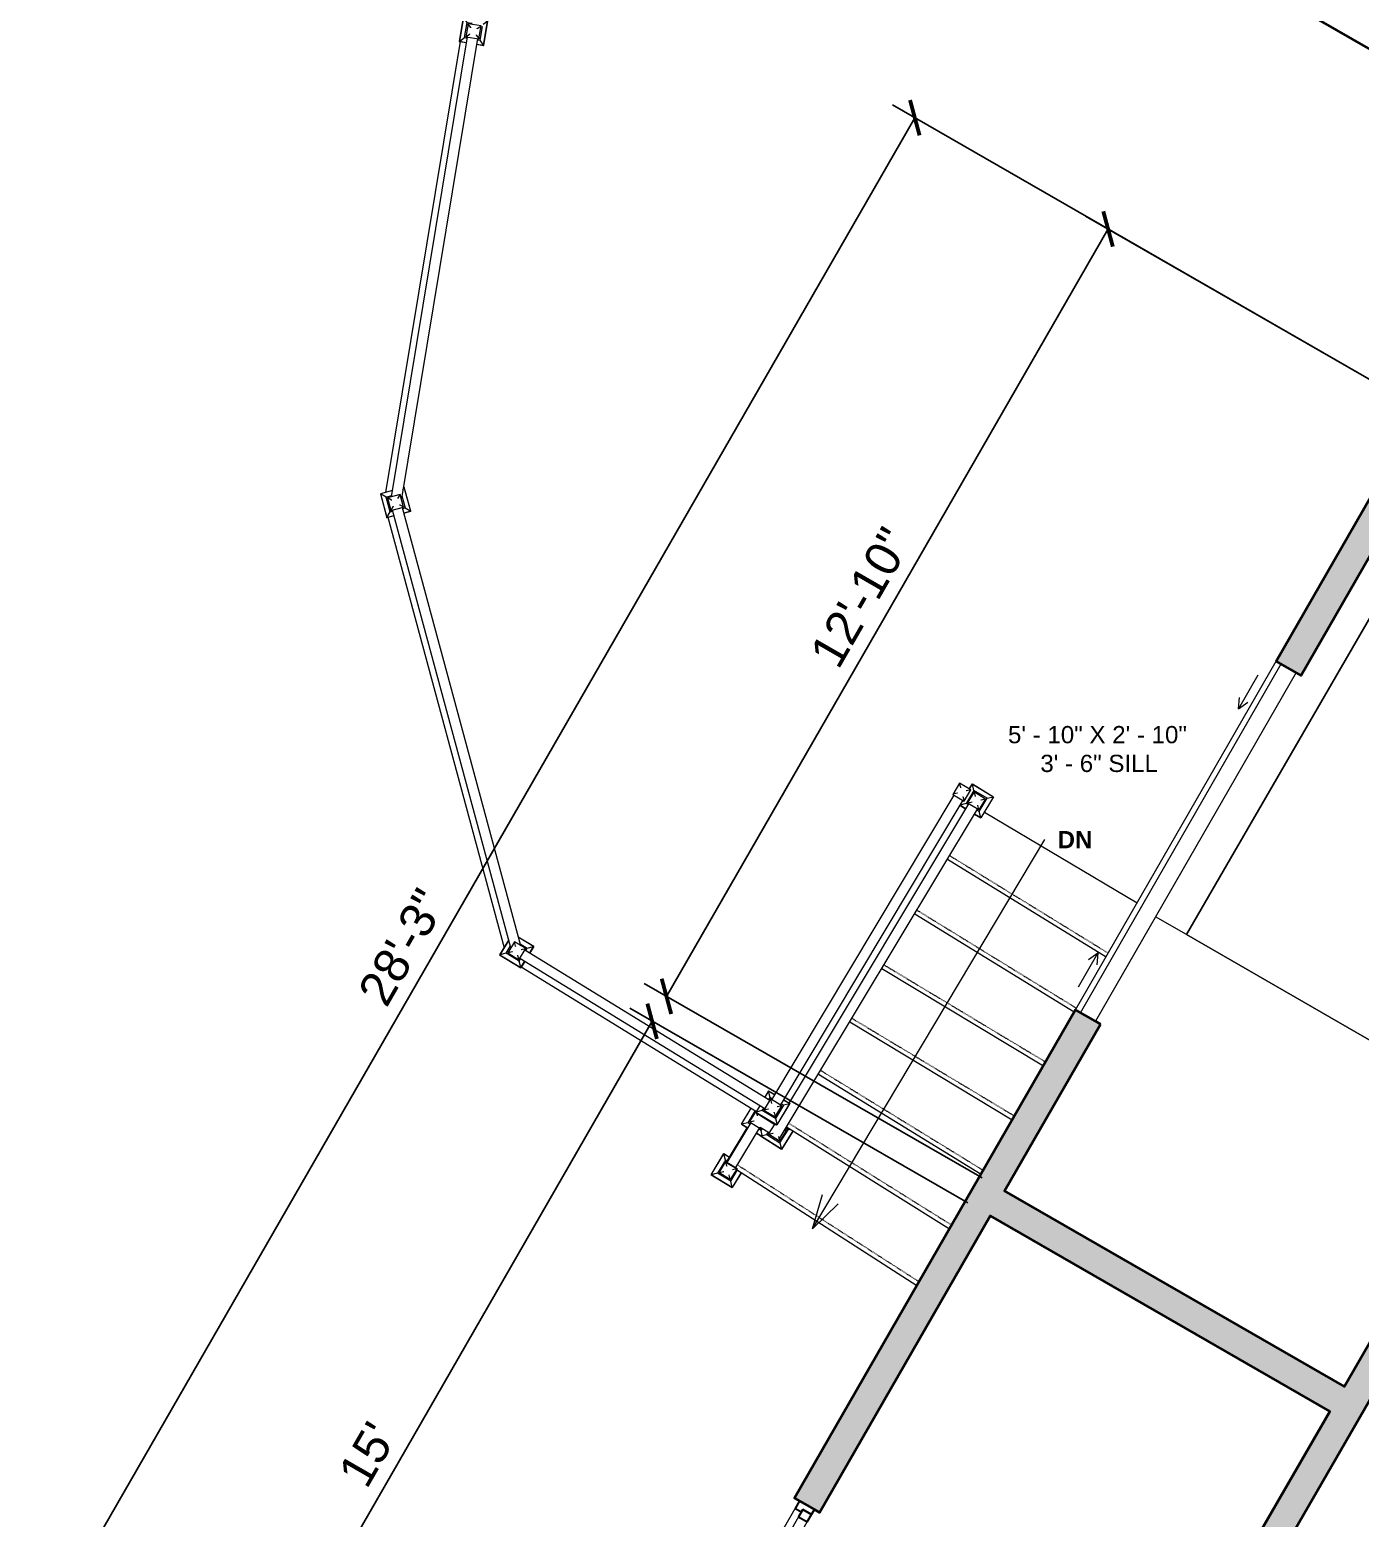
# Model space of a CAD drawing. Header units: inches. Extents: x -2078 to 106214, y -964 to 6385.
# Drawn here: x 89728.2 to 89959.7, y 3958.5 to 4217.4 of the extents above; entities that cross this region are included whole.
import ezdxf

# ---------------------------------------------------------------- set-up
doc = ezdxf.new("R2010")
doc.units = ezdxf.units.IN
doc.header["$MEASUREMENT"] = 0
doc.linetypes.add('Overhead 1_16_', pattern=[0.101562, 0.0625, -0.039062])
for name, color, linetype, lineweight in [('A-ANNO', 2, 'Continuous', 5), ('A-ANNO-DIMS-48', 1, 'Continuous', 9), ('A-DETAIL-2', 20, 'Continuous', 25), ('A-FIXT', 150, 'Continuous', 9), ('A-FLOR', 6, 'Continuous', 18), ('A-GLAZ', 2, 'Continuous', 30), ('A-RAILING', 4, 'Continuous', 9), ('A-STRS', 4, 'Continuous', 9), ('A-WALL', 3, 'Continuous', 40), ('A-WINDOWS', 2, 'Continuous', 18)]:
    doc.layers.add(name, color=color, linetype=linetype, lineweight=lineweight)
doc.layers.add('A-HATCH', color=9, linetype='Continuous')
doc.styles.add('Arial_1', font='arial.ttf', dxfattribs={"height": 0.0625})
doc.styles.add('Arial_B_4', font='arialbd.ttf', dxfattribs={"height": 0.0625})
doc.styles.add('Jay Cad', font='arial.ttf', dxfattribs={"height": 0.125})
doc.dimstyles.new('Jay Cad - DIMS', dxfattribs={"dimtxt": 0.125, "dimasz": 0.09375, "dimexe": 0.09375, "dimexo": 0.09375, "dimgap": 0.046875, "dimtad": 1, "dimdec": 1, "dimzin": 0, "dimdsep": 46, "dimlunit": 4, "dimtxsty": 'Jay Cad', "dimblk": 'ARCHTICK', "dimcen": 0.09, "dimclrd": 1, "dimclre": 1, "dimclrt": 256, "dimadec": 0, "dimazin": 0, "dimtfac": 1, "dimtdec": 1, "dimtofl": 0, "dimtmove": 1, "dimatfit": 3, "dimfxl": 1, "dimtolj": 1, "dimtzin": 0, "dimarcsym": 0})

# ---------------------------------------------------------------- blocks, each defined once
blk = doc.blocks.new('Window_Sliding_3 Panels_Middle Fixed - 5 10 x 2 10-1514995-2ND FLOOR PLAN - BUISNESS OFFCE')
at = {"layer": 'A-GLAZ', "lineweight": 9}
for p, q in [((-31.28, 4.03), (-24.53, 4.03)), ((-24.53, 4.03), (-26.34, 4.88)), ((-24.53, 4.03), (-26.34, 3.19)), ((24.53, 4.03), (26.34, 4.88)), ((24.53, 4.03), (26.34, 3.19)), ((31.28, 4.03), (24.53, 4.03)), ((-35, -1.5), (-35, 1.5)), ((-35, 1.5), (35, 1.5)), ((35, 1.5), (35, -1.5)), ((35, -1.5), (-35, -1.5))]:
    blk.add_line(p, q, dxfattribs=at)
blk = doc.blocks.new('Window_Sliding_3 Panels_Middle Fixed - 5 8 x 4 2-1515190-2ND FLOOR PLAN - BUISNESS OFFCE')
at = {"layer": 'A-GLAZ'}
for p, q in [((-32.5, 1.5), (-34, 1.5)), ((-34, 1.5), (-34, -1.5)), ((-31.5, 0.25), (-33, 0.25)), ((-33, 0.25), (-33, -1.5)), ((-33, 0.25), (-32.5, 0.25)), ((-33, -1.5), (-33, 0.25)), ((-32.5, 0.25), (-32.5, 1.5)), ((-31.5, -1.5), (-31.5, 0.25)), ((-18, 0.25), (-18, -1.5)), ((-16.5, 0.25), (-18, 0.25)), ((-14.5, 1.5), (-17, 1.5)), ((-17, 1.5), (-17, 0.25)), ((-17, 0.25), (-15.5, 0.25)), ((-16.5, -1.5), (-16.5, 0.25)), ((-15.5, 0.25), (-15.5, -0.25)), ((-14.5, -0.25), (-14.5, 1.5)), ((17, 1.5), (14.5, 1.5)), ((14.5, 1.5), (14.5, -0.25)), ((15.5, 0.25), (17, 0.25)), ((15.5, -0.25), (15.5, 0.25)), ((18, 0.25), (16.5, 0.25)), ((16.5, 0.25), (16.5, -1.5)), ((17, 0.25), (17, 1.5)), ((18, -1.5), (18, 0.25)), ((31.5, 0.25), (31.5, -1.5)), ((33, 0.25), (31.5, 0.25)), ((34, 1.5), (32.5, 1.5)), ((32.5, 1.5), (32.5, 0.25)), ((32.5, 0.25), (33, 0.25)), ((33, -1.5), (33, 0.25)), ((33, 0.25), (33, -1.5)), ((34, -1.5), (34, 1.5)), ((-34, -1.5), (-33, -1.5)), ((-33, -1.5), (-31.5, -1.5)), ((-18, -1.5), (-16.5, -1.5)), ((-15.5, -0.25), (-14.5, -0.25)), ((14.5, -0.25), (15.5, -0.25)), ((16.5, -1.5), (18, -1.5)), ((31.5, -1.5), (33, -1.5)), ((33, -1.5), (34, -1.5))]:
    blk.add_line(p, q, dxfattribs=at)
at = {"layer": 'A-GLAZ', "lineweight": 9}
for p, q in [((-32.5, 1.5), (-17, 1.5)), ((-18, 0.25), (-31.5, 0.25)), ((14.5, 1.5), (-14.5, 1.5)), ((17, 1.5), (32.5, 1.5)), ((31.5, 0.25), (18, 0.25)), ((-31.5, -1.5), (-18, -1.5)), ((-16.5, -1.5), (16.5, -1.5)), ((-14.5, -0.25), (14.5, -0.25)), ((18, -1.5), (31.5, -1.5)), ((-30.78, -4.03), (-24.03, -4.03)), ((-24.03, -4.03), (-25.84, -3.19)), ((-24.03, -4.03), (-25.84, -4.88)), ((24.03, -4.03), (25.84, -3.19)), ((24.03, -4.03), (25.84, -4.88)), ((30.78, -4.03), (24.03, -4.03))]:
    blk.add_line(p, q, dxfattribs=at)
blk = doc.blocks.new('Railing - Flat Cap - 2_ Heavy Duty Post-V3-2ND FLOOR PLAN - BUISNESS OFFCE')
at = {"layer": 'A-RAILING'}
for p, q in [((-2.14, 2.14), (-2.16, 2.16)), ((-2.16, 2.16), (-2.16, -2.16)), ((-2.16, 2.16), (2.16, 2.16)), ((-1.34, 1.34), (-2.14, 2.14)), ((-2.14, 2.14), (-2.14, -2.14)), ((2.14, 2.14), (-2.14, 2.14)), ((-1.34, -1.34), (-1.34, 1.34)), ((1.34, 1.34), (-1.34, 1.34)), ((-1.13, 1.13), (-1.14, 1.14)), ((-1.14, 1.14), (-1.14, -1.14)), ((1.14, 1.14), (-1.14, 1.14)), ((-0.58, 0.58), (-1.1, 1.1)), ((1.1, 1.1), (0.58, 0.58)), ((1.14, 1.14), (1.13, 1.13)), ((1.14, -1.14), (1.14, 1.14)), ((2.14, 2.14), (1.34, 1.34)), ((1.34, 1.34), (1.34, -0.93)), ((2.16, 2.16), (2.14, 2.14)), ((2.14, -0.9), (2.14, 2.14)), ((2.16, -0.9), (2.16, 2.16)), ((-2.14, -2.14), (-2.16, -2.16)), ((-2.16, -2.16), (-1, -2.16)), ((-1.34, -1.34), (-2.14, -2.14)), ((-2.14, -2.14), (-1, -2.14)), ((-1, -1.34), (-1.34, -1.34)), ((-1.13, -1.13), (-1.14, -1.14)), ((-1.14, -1.14), (1.14, -1.14)), ((-0.58, -0.58), (-1.1, -1.1)), ((0.58, -0.58), (1.1, -1.1)), ((1.13, -1.13), (1.14, -1.14))]:
    blk.add_line(p, q, dxfattribs=at)
for points in [[(-1.1, 1.1), (-1.1, 1.1), (-1.11, 1.11), (-1.12, 1.12), (-1.13, 1.13), (-1.13, 1.13), (-1.13, 1.13)], [(-0.55, 0.55), (-0.55, 0.55), (-0.56, 0.56), (-0.57, 0.57), (-0.58, 0.58), (-0.58, 0.58)], [(0.58, 0.58), (0.58, 0.58), (0.57, 0.57), (0.56, 0.56), (0.55, 0.55), (0.55, 0.55)], [(1.13, 1.13), (1.13, 1.13), (1.13, 1.13), (1.12, 1.12), (1.11, 1.11), (1.1, 1.1), (1.1, 1.1)], [(-1.1, -1.1), (-1.1, -1.1), (-1.11, -1.11), (-1.12, -1.12), (-1.13, -1.13), (-1.13, -1.13), (-1.13, -1.13)], [(-0.55, -0.55), (-0.55, -0.55), (-0.56, -0.56), (-0.57, -0.57), (-0.58, -0.58), (-0.58, -0.58)], [(0.55, -0.55), (0.55, -0.55), (0.56, -0.56), (0.57, -0.57), (0.58, -0.58), (0.58, -0.58)], [(1.1, -1.1), (1.1, -1.1), (1.11, -1.11), (1.12, -1.12), (1.13, -1.13), (1.13, -1.13), (1.13, -1.13)]]:
    blk.add_open_spline(points, degree=3, dxfattribs=at)
blk = doc.blocks.new('Railing - Flat Cap - 2_ Heavy Duty Post-V4-2ND FLOOR PLAN - BUISNESS OFFCE')
at = {"layer": 'A-RAILING'}
for p, q in [((-2.12, 2.16), (-0.87, 2.16)), ((-0.87, 2.14), (-2.12, 2.14)), ((-1.34, 1.34), (-2.12, 2.12)), ((-1.34, -1.34), (-1.34, 1.34)), ((-0.87, 1.34), (-1.34, 1.34)), ((-1.13, 1.13), (-1.14, 1.14)), ((-1.14, 1.14), (-1.14, -1.14)), ((1.14, 1.14), (-1.14, 1.14)), ((-0.58, 0.58), (-1.1, 1.1)), ((1.1, 1.1), (0.58, 0.58)), ((0.88, 2.16), (2.16, 2.16)), ((2.14, 2.14), (0.88, 2.14)), ((1.34, 1.34), (0.88, 1.34)), ((1.14, 1.14), (1.13, 1.13)), ((1.14, -1.14), (1.14, 1.14)), ((2.14, 2.14), (1.34, 1.34)), ((1.34, 1.34), (1.34, -1.34)), ((2.16, 2.16), (2.14, 2.14)), ((2.14, -2.14), (2.14, 2.14)), ((2.16, -2.16), (2.16, 2.16)), ((-2.16, -1.14), (-2.16, -2.16)), ((-2.14, -2.14), (-2.16, -2.16)), ((-2.16, -2.16), (2.16, -2.16)), ((-2.14, -1.14), (-2.14, -2.14)), ((-1.34, -1.34), (-2.14, -2.14)), ((-2.14, -2.14), (2.14, -2.14)), ((1.34, -1.34), (-1.34, -1.34)), ((-1.13, -1.13), (-1.14, -1.14)), ((-1.14, -1.14), (1.14, -1.14)), ((-0.58, -0.58), (-1.1, -1.1)), ((0.58, -0.58), (1.1, -1.1)), ((1.13, -1.13), (1.14, -1.14)), ((1.34, -1.34), (2.14, -2.14)), ((2.14, -2.14), (2.16, -2.16))]:
    blk.add_line(p, q, dxfattribs=at)
for points in [[(-1.1, 1.1), (-1.1, 1.1), (-1.11, 1.11), (-1.12, 1.12), (-1.13, 1.13), (-1.13, 1.13), (-1.13, 1.13)], [(-0.55, 0.55), (-0.55, 0.55), (-0.56, 0.56), (-0.57, 0.57), (-0.58, 0.58), (-0.58, 0.58)], [(0.58, 0.58), (0.58, 0.58), (0.57, 0.57), (0.56, 0.56), (0.55, 0.55), (0.55, 0.55)], [(1.13, 1.13), (1.13, 1.13), (1.13, 1.13), (1.12, 1.12), (1.11, 1.11), (1.1, 1.1), (1.1, 1.1)], [(-1.1, -1.1), (-1.1, -1.1), (-1.11, -1.11), (-1.12, -1.12), (-1.13, -1.13), (-1.13, -1.13), (-1.13, -1.13)], [(-0.55, -0.55), (-0.55, -0.55), (-0.56, -0.56), (-0.57, -0.57), (-0.58, -0.58), (-0.58, -0.58)], [(0.55, -0.55), (0.55, -0.55), (0.56, -0.56), (0.57, -0.57), (0.58, -0.58), (0.58, -0.58)], [(1.1, -1.1), (1.1, -1.1), (1.11, -1.11), (1.12, -1.12), (1.13, -1.13), (1.13, -1.13), (1.13, -1.13)]]:
    blk.add_open_spline(points, degree=3, dxfattribs=at)
blk = doc.blocks.new('Railing - Flat Cap - 2_ Heavy Duty Post-1522975-2ND FLOOR PLAN - BUISNESS OFFCE')
at = {"layer": 'A-RAILING'}
for p, q in [((-2.14, 2.14), (-2.16, 2.16)), ((-2.16, 2.16), (-2.16, -1.13)), ((-2.16, 2.16), (-0.87, 2.16)), ((-1.34, 1.34), (-2.14, 2.14)), ((-2.14, 2.14), (-2.14, -1.13)), ((-0.87, 2.14), (-2.14, 2.14)), ((-1.34, -1.12), (-1.34, 1.34)), ((-0.87, 1.34), (-1.34, 1.34)), ((-1.13, 1.13), (-1.14, 1.14)), ((1.14, 1.14), (-1.14, 1.14)), ((-1.14, 1.13), (-1.14, -1.12)), ((-0.58, 0.58), (-1.1, 1.1)), ((0.88, 2.16), (1.74, 2.16)), ((1.74, 2.14), (0.88, 2.14)), ((1.34, 1.34), (0.88, 1.34)), ((1.1, 1.1), (0.9, 0.9)), ((1.14, 1.14), (1.13, 1.13)), ((1.14, 0.9), (1.14, 1.14)), ((1.95, 1.95), (1.34, 1.34)), ((1.34, 1.34), (1.34, 0.91)), ((-0.58, -0.58), (-0.93, -0.93)), ((0.85, -0.85), (0.94, -0.94)), ((1.14, -0.94), (1.14, -0.85)), ((1.34, -0.84), (1.34, -0.94))]:
    blk.add_line(p, q, dxfattribs=at)
for points in [[(-1.1, 1.1), (-1.1, 1.1), (-1.11, 1.11), (-1.12, 1.12), (-1.13, 1.13), (-1.13, 1.13), (-1.13, 1.13)], [(-0.55, 0.55), (-0.55, 0.55), (-0.56, 0.56), (-0.57, 0.57), (-0.58, 0.58), (-0.58, 0.58)], [(1.13, 1.13), (1.13, 1.13), (1.13, 1.13), (1.12, 1.12), (1.11, 1.11), (1.1, 1.1), (1.1, 1.1)], [(-1.1, -1.1), (-1.1, -1.1), (-1.11, -1.11), (-1.12, -1.12), (-1.12, -1.12)], [(-0.55, -0.55), (-0.55, -0.55), (-0.56, -0.56), (-0.57, -0.57), (-0.58, -0.58), (-0.58, -0.58)]]:
    blk.add_open_spline(points, degree=3, dxfattribs=at)
blk = doc.blocks.new('Railing - Flat Cap - 2_ Heavy Duty Post-V5-2ND FLOOR PLAN - BUISNESS OFFCE')
at = {"layer": 'A-RAILING'}
for p, q in [((1.14, 1.14), (-1.01, 1.14)), ((-0.9, 0.9), (-1.01, 1.01)), ((-0.88, 1.34), (-1, 1.34)), ((1.1, 1.1), (0.58, 0.58)), ((1.34, 1.34), (0.87, 1.34)), ((1.14, 1.14), (1.13, 1.13)), ((1.14, -1.14), (1.14, 1.14)), ((2.14, 2.14), (1.34, 1.34)), ((1.34, 1.34), (1.34, -1.34)), ((2.1, 2.16), (2.16, 2.16)), ((2.14, 2.14), (2.1, 2.14)), ((2.16, 2.16), (2.14, 2.14)), ((2.14, -2.14), (2.14, 2.14)), ((2.16, -2.16), (2.16, 2.16)), ((-1.34, -1.34), (-1.62, -1.62)), ((-1.62, -2.14), (2.14, -2.14)), ((-1.62, -2.16), (2.16, -2.16)), ((-1.34, -1.34), (-1.34, -0.84)), ((1.34, -1.34), (-1.34, -1.34)), ((-1.14, -0.85), (-1.14, -1.14)), ((-1.13, -1.13), (-1.14, -1.14)), ((-1.14, -1.14), (1.14, -1.14)), ((-0.85, -0.85), (-1.1, -1.1)), ((0.58, -0.58), (1.1, -1.1)), ((1.13, -1.13), (1.14, -1.14)), ((1.34, -1.34), (2.14, -2.14)), ((2.14, -2.14), (2.16, -2.16))]:
    blk.add_line(p, q, dxfattribs=at)
for points in [[(0.58, 0.58), (0.58, 0.58), (0.57, 0.57), (0.56, 0.56), (0.55, 0.55), (0.55, 0.55)], [(1.13, 1.13), (1.13, 1.13), (1.13, 1.13), (1.12, 1.12), (1.11, 1.11), (1.1, 1.1), (1.1, 1.1)], [(-1.1, -1.1), (-1.1, -1.1), (-1.11, -1.11), (-1.12, -1.12), (-1.13, -1.13), (-1.13, -1.13), (-1.13, -1.13)], [(0.55, -0.55), (0.55, -0.55), (0.56, -0.56), (0.57, -0.57), (0.58, -0.58), (0.58, -0.58)], [(1.1, -1.1), (1.1, -1.1), (1.11, -1.11), (1.12, -1.12), (1.13, -1.13), (1.13, -1.13), (1.13, -1.13)]]:
    blk.add_open_spline(points, degree=3, dxfattribs=at)
blk = doc.blocks.new('Railing - Railing-1522911-2ND FLOOR PLAN - BUISNESS OFFCE')
at = {"layer": 'A-RAILING'}
for p, q in [((-496.73, 376.11), (-467.24, 425.21)), ((-500.23, 366.9), (-465.74, 424.3)), ((-504.13, 371.45), (-501.01, 369.47)), ((-509.29, 362.86), (-505.18, 369.7)), ((-507.79, 361.96), (-503.68, 368.8)), ((-503.56, 369.01), (-501.95, 367.99)), ((-500.81, 369.34), (-500.73, 369.46)), ((-509.36, 362.74), (-509.3, 362.85)), ((-507.86, 361.84), (-509.36, 362.74)), ((-507.86, 361.84), (-507.8, 361.95))]:
    blk.add_line(p, q, dxfattribs=at)
at = {"extrusion": (0, 0, -1), "zscale": -1}
for name, p, rotation in [('Railing - Flat Cap - 2_ Heavy Duty Post-V4-2ND FLOOR PLAN - BUISNESS OFFCE', (465.9, 425.74), 211.0000000000001), ('Railing - Flat Cap - 2_ Heavy Duty Post-1522975-2ND FLOOR PLAN - BUISNESS OFFCE', (503.84, 370.23), 211), ('Railing - Flat Cap - 2_ Heavy Duty Post-V5-2ND FLOOR PLAN - BUISNESS OFFCE', (500.52, 368.12), 302.4138966847119), ('Railing - Flat Cap - 2_ Heavy Duty Post-V3-2ND FLOOR PLAN - BUISNESS OFFCE', (509.13, 361.44), 211)]:
    blk.add_blockref(name, p, dxfattribs=dict(at, rotation=rotation))
blk = doc.blocks.new('Railing - Flat Cap - 2_ Heavy Duty Post-V8-2ND FLOOR PLAN - BUISNESS OFFCE')
at = {"layer": 'A-RAILING'}
for p, q in [((-1.13, 1.13), (-1.14, 1.14)), ((-1.14, 1.14), (-1.14, -1.14)), ((1.14, 1.14), (-1.14, 1.14)), ((-0.58, 0.58), (-1.1, 1.1)), ((1.1, 1.1), (0.58, 0.58)), ((1.14, 1.14), (1.13, 1.13)), ((1.14, -1.14), (1.14, 1.14)), ((-1.13, -1.13), (-1.14, -1.14)), ((-1.14, -1.14), (1.14, -1.14)), ((-0.58, -0.58), (-1.1, -1.1)), ((0.58, -0.58), (1.1, -1.1)), ((1.13, -1.13), (1.14, -1.14))]:
    blk.add_line(p, q, dxfattribs=at)
for points in [[(-1.1, 1.1), (-1.1, 1.1), (-1.11, 1.11), (-1.12, 1.12), (-1.13, 1.13), (-1.13, 1.13), (-1.13, 1.13)], [(-0.55, 0.55), (-0.55, 0.55), (-0.56, 0.56), (-0.57, 0.57), (-0.58, 0.58), (-0.58, 0.58)], [(0.58, 0.58), (0.58, 0.58), (0.57, 0.57), (0.56, 0.56), (0.55, 0.55), (0.55, 0.55)], [(1.13, 1.13), (1.13, 1.13), (1.13, 1.13), (1.12, 1.12), (1.11, 1.11), (1.1, 1.1), (1.1, 1.1)], [(-1.1, -1.1), (-1.1, -1.1), (-1.11, -1.11), (-1.12, -1.12), (-1.13, -1.13), (-1.13, -1.13), (-1.13, -1.13)], [(-0.55, -0.55), (-0.55, -0.55), (-0.56, -0.56), (-0.57, -0.57), (-0.58, -0.58), (-0.58, -0.58)], [(0.55, -0.55), (0.55, -0.55), (0.56, -0.56), (0.57, -0.57), (0.58, -0.58), (0.58, -0.58)], [(1.1, -1.1), (1.1, -1.1), (1.11, -1.11), (1.12, -1.12), (1.13, -1.13), (1.13, -1.13), (1.13, -1.13)]]:
    blk.add_open_spline(points, degree=3, dxfattribs=at)
blk = doc.blocks.new('Railing - Flat Cap - 2_ Heavy Duty Post-V10-2ND FLOOR PLAN - BUISNESS OFFCE')
at = {"layer": 'A-RAILING'}
for p, q in [((-2.14, 2.14), (-2.16, 2.16)), ((-2.16, 2.16), (-2.16, 0.9)), ((-2.16, 2.16), (-0.88, 2.16)), ((-1.34, 1.34), (-2.14, 2.14)), ((-2.14, 2.14), (-2.14, 0.9)), ((-0.88, 2.14), (-2.14, 2.14)), ((-1.34, 0.89), (-1.34, 1.34)), ((-0.88, 1.34), (-1.34, 1.34)), ((-1.13, 1.13), (-1.14, 1.14)), ((-1.14, 1.14), (-1.14, -1.14)), ((1.14, 1.14), (-1.14, 1.14)), ((-0.58, 0.58), (-1.1, 1.1)), ((1.1, 1.1), (0.58, 0.58)), ((0.88, 2.16), (2.16, 2.16)), ((2.14, 2.14), (0.88, 2.14)), ((1.34, 1.34), (0.88, 1.34)), ((1.14, 1.14), (1.13, 1.13)), ((1.14, -1.14), (1.14, 1.14)), ((2.14, 2.14), (1.34, 1.34)), ((1.34, 1.34), (1.34, -1.34)), ((2.16, 2.16), (2.14, 2.14)), ((2.14, -2.14), (2.14, 2.14)), ((2.16, -2.16), (2.16, 2.16)), ((-2.16, -0.85), (-2.16, -2.16)), ((-2.14, -2.14), (-2.16, -2.16)), ((-2.16, -2.16), (2.16, -2.16)), ((-2.14, -0.85), (-2.14, -2.14)), ((-1.34, -1.34), (-2.14, -2.14)), ((-2.14, -2.14), (2.14, -2.14)), ((-1.34, -1.34), (-1.34, -0.86)), ((1.34, -1.34), (-1.34, -1.34)), ((-1.13, -1.13), (-1.14, -1.14)), ((-1.14, -1.14), (1.14, -1.14)), ((-0.58, -0.58), (-1.1, -1.1)), ((0.58, -0.58), (1.1, -1.1)), ((1.13, -1.13), (1.14, -1.14)), ((1.34, -1.34), (2.14, -2.14)), ((2.14, -2.14), (2.16, -2.16))]:
    blk.add_line(p, q, dxfattribs=at)
for points in [[(-1.1, 1.1), (-1.1, 1.1), (-1.11, 1.11), (-1.12, 1.12), (-1.13, 1.13), (-1.13, 1.13), (-1.13, 1.13)], [(-0.55, 0.55), (-0.55, 0.55), (-0.56, 0.56), (-0.57, 0.57), (-0.58, 0.58), (-0.58, 0.58)], [(0.58, 0.58), (0.58, 0.58), (0.57, 0.57), (0.56, 0.56), (0.55, 0.55), (0.55, 0.55)], [(1.13, 1.13), (1.13, 1.13), (1.13, 1.13), (1.12, 1.12), (1.11, 1.11), (1.1, 1.1), (1.1, 1.1)], [(-1.1, -1.1), (-1.1, -1.1), (-1.11, -1.11), (-1.12, -1.12), (-1.13, -1.13), (-1.13, -1.13), (-1.13, -1.13)], [(-0.55, -0.55), (-0.55, -0.55), (-0.56, -0.56), (-0.57, -0.57), (-0.58, -0.58), (-0.58, -0.58)], [(0.55, -0.55), (0.55, -0.55), (0.56, -0.56), (0.57, -0.57), (0.58, -0.58), (0.58, -0.58)], [(1.1, -1.1), (1.1, -1.1), (1.11, -1.11), (1.12, -1.12), (1.13, -1.13), (1.13, -1.13), (1.13, -1.13)]]:
    blk.add_open_spline(points, degree=3, dxfattribs=at)
blk = doc.blocks.new('Railing - Flat Cap - 2_ Heavy Duty Post-V11-2ND FLOOR PLAN - BUISNESS OFFCE')
at = {"layer": 'A-RAILING'}
for p, q in [((-2.14, 2.14), (-2.16, 2.16)), ((-2.16, 2.16), (-2.16, -1.01)), ((-2.16, 2.16), (-0.88, 2.16)), ((-1.34, 1.34), (-2.14, 2.14)), ((-2.14, 2.14), (-2.14, -1)), ((-0.88, 2.14), (-2.14, 2.14)), ((-1.34, -0.14), (-1.34, 1.34)), ((-0.88, 1.34), (-1.34, 1.34)), ((-1.13, 1.13), (-1.14, 1.14)), ((-1.14, 1.14), (-1.14, -1.14)), ((1.14, 1.14), (-1.14, 1.14)), ((-0.58, 0.58), (-1.1, 1.1)), ((1.1, 1.1), (0.58, 0.58)), ((0.87, 2.16), (2.16, 2.16)), ((2.14, 2.14), (0.87, 2.14)), ((1.34, 1.34), (0.87, 1.34)), ((1.14, 1.14), (1.13, 1.13)), ((1.14, -1.14), (1.14, 1.14)), ((2.14, 2.14), (1.34, 1.34)), ((1.34, 1.34), (1.34, -1.34)), ((2.16, 2.16), (2.14, 2.14)), ((2.14, -2.14), (2.14, 2.14)), ((2.16, -2.16), (2.16, 2.16)), ((-1.13, -1.13), (-1.14, -1.14)), ((-1.14, -1.14), (1.14, -1.14)), ((-0.58, -0.58), (-1.1, -1.1)), ((-0.83, -2.16), (2.16, -2.16)), ((-0.82, -2.14), (2.14, -2.14)), ((1.34, -1.34), (-0.06, -1.34)), ((0.58, -0.58), (1.1, -1.1)), ((1.13, -1.13), (1.14, -1.14)), ((1.34, -1.34), (2.14, -2.14)), ((2.14, -2.14), (2.16, -2.16))]:
    blk.add_line(p, q, dxfattribs=at)
for points in [[(-1.1, 1.1), (-1.1, 1.1), (-1.11, 1.11), (-1.12, 1.12), (-1.13, 1.13), (-1.13, 1.13), (-1.13, 1.13)], [(-0.55, 0.55), (-0.55, 0.55), (-0.56, 0.56), (-0.57, 0.57), (-0.58, 0.58), (-0.58, 0.58)], [(0.58, 0.58), (0.58, 0.58), (0.57, 0.57), (0.56, 0.56), (0.55, 0.55), (0.55, 0.55)], [(1.13, 1.13), (1.13, 1.13), (1.13, 1.13), (1.12, 1.12), (1.11, 1.11), (1.1, 1.1), (1.1, 1.1)], [(-1.1, -1.1), (-1.1, -1.1), (-1.11, -1.11), (-1.12, -1.12), (-1.13, -1.13), (-1.13, -1.13), (-1.13, -1.13)], [(-0.55, -0.55), (-0.55, -0.55), (-0.56, -0.56), (-0.57, -0.57), (-0.58, -0.58), (-0.58, -0.58)], [(0.55, -0.55), (0.55, -0.55), (0.56, -0.56), (0.57, -0.57), (0.58, -0.58), (0.58, -0.58)], [(1.1, -1.1), (1.1, -1.1), (1.11, -1.11), (1.12, -1.12), (1.13, -1.13), (1.13, -1.13), (1.13, -1.13)]]:
    blk.add_open_spline(points, degree=3, dxfattribs=at)
blk = doc.blocks.new('Railing - Flat Cap - 2_ Heavy Duty Post-V12-2ND FLOOR PLAN - BUISNESS OFFCE')
at = {"layer": 'A-RAILING'}
for p, q in [((-2.14, 2.14), (-2.16, 2.16)), ((-2.16, 2.16), (-2.16, -2.16)), ((-2.16, 2.16), (-0.88, 2.16)), ((-1.34, 1.34), (-2.14, 2.14)), ((-2.14, 2.14), (-2.14, -2.14)), ((-0.88, 2.14), (-2.14, 2.14)), ((-1.34, -0.82), (-1.34, 1.34)), ((-0.88, 1.34), (-1.34, 1.34)), ((-1.13, 1.13), (-1.14, 1.14)), ((-1.14, 1.14), (-1.14, -1.14)), ((1.14, 1.14), (-1.14, 1.14)), ((-0.58, 0.58), (-1.1, 1.1)), ((1.1, 1.1), (0.58, 0.58)), ((0.87, 2.16), (2.16, 2.16)), ((2.14, 2.14), (0.87, 2.14)), ((1.34, 1.34), (0.87, 1.34)), ((1.14, 1.14), (1.13, 1.13)), ((1.14, -1.14), (1.14, 1.14)), ((2.14, 2.14), (1.34, 1.34)), ((1.34, 1.34), (1.34, -1.34)), ((2.16, 2.16), (2.14, 2.14)), ((2.14, -2.14), (2.14, 2.14)), ((2.16, -2.16), (2.16, 2.16)), ((-2.14, -2.14), (-2.16, -2.16)), ((-2.16, -2.16), (-1.95, -2.16)), ((-1.77, -1.77), (-2.14, -2.14)), ((-2.14, -2.14), (-1.94, -2.14)), ((-1.13, -1.13), (-1.14, -1.14)), ((-1.14, -1.14), (1.14, -1.14)), ((-0.58, -0.58), (-1.1, -1.1)), ((-0.02, -2.14), (2.14, -2.14)), ((-0.02, -2.16), (2.16, -2.16)), ((1.34, -1.34), (0.35, -1.34)), ((0.58, -0.58), (1.1, -1.1)), ((1.13, -1.13), (1.14, -1.14)), ((1.34, -1.34), (2.14, -2.14)), ((2.14, -2.14), (2.16, -2.16))]:
    blk.add_line(p, q, dxfattribs=at)
for points in [[(-1.1, 1.1), (-1.1, 1.1), (-1.11, 1.11), (-1.12, 1.12), (-1.13, 1.13), (-1.13, 1.13), (-1.13, 1.13)], [(-0.55, 0.55), (-0.55, 0.55), (-0.56, 0.56), (-0.57, 0.57), (-0.58, 0.58), (-0.58, 0.58)], [(0.58, 0.58), (0.58, 0.58), (0.57, 0.57), (0.56, 0.56), (0.55, 0.55), (0.55, 0.55)], [(1.13, 1.13), (1.13, 1.13), (1.13, 1.13), (1.12, 1.12), (1.11, 1.11), (1.1, 1.1), (1.1, 1.1)], [(-1.1, -1.1), (-1.1, -1.1), (-1.11, -1.11), (-1.12, -1.12), (-1.13, -1.13), (-1.13, -1.13), (-1.13, -1.13)], [(-0.55, -0.55), (-0.55, -0.55), (-0.56, -0.56), (-0.57, -0.57), (-0.58, -0.58), (-0.58, -0.58)], [(0.55, -0.55), (0.55, -0.55), (0.56, -0.56), (0.57, -0.57), (0.58, -0.58), (0.58, -0.58)], [(1.1, -1.1), (1.1, -1.1), (1.11, -1.11), (1.12, -1.12), (1.13, -1.13), (1.13, -1.13), (1.13, -1.13)]]:
    blk.add_open_spline(points, degree=3, dxfattribs=at)
blk = doc.blocks.new('Railing - Flat Cap - 2_ Heavy Duty Post-V13-2ND FLOOR PLAN - BUISNESS OFFCE')
at = {"layer": 'A-RAILING'}
for p, q in [((-2.14, 2.14), (-2.16, 2.16)), ((-2.16, 2.16), (-2.16, -2.16)), ((-2.16, 2.16), (-0.88, 2.16)), ((-1.34, 1.34), (-2.14, 2.14)), ((-2.14, 2.14), (-2.14, -2.14)), ((-0.88, 2.14), (-2.14, 2.14)), ((-1.34, -1.07), (-1.34, 1.34)), ((-0.88, 1.34), (-1.34, 1.34)), ((-1.13, 1.13), (-1.14, 1.14)), ((-1.14, 1.14), (-1.14, -1.14)), ((1.14, 1.14), (-1.14, 1.14)), ((-0.58, 0.58), (-1.1, 1.1)), ((1.1, 1.1), (0.58, 0.58)), ((0.87, 2.16), (2.16, 2.16)), ((2.14, 2.14), (0.87, 2.14)), ((1.34, 1.34), (0.87, 1.34)), ((1.14, 1.14), (1.13, 1.13)), ((1.14, -1.14), (1.14, 1.14)), ((2.14, 2.14), (1.34, 1.34)), ((1.34, 1.34), (1.34, -1.34)), ((2.16, 2.16), (2.14, 2.14)), ((2.14, -2.14), (2.14, 2.14)), ((2.16, -2.16), (2.16, 2.16)), ((-2.14, -2.14), (-2.16, -2.16)), ((-2.16, -2.16), (-1.74, -2.16)), ((-1.49, -1.49), (-2.14, -2.14)), ((-2.14, -2.14), (-1.73, -2.14)), ((-1.13, -1.13), (-1.14, -1.14)), ((-1.14, -1.14), (1.14, -1.14)), ((-0.58, -0.58), (-1.1, -1.1)), ((0.13, -2.14), (2.14, -2.14)), ((0.13, -2.16), (2.16, -2.16)), ((1.34, -1.34), (0.44, -1.34)), ((0.58, -0.58), (1.1, -1.1)), ((1.13, -1.13), (1.14, -1.14)), ((1.34, -1.34), (2.14, -2.14)), ((2.14, -2.14), (2.16, -2.16))]:
    blk.add_line(p, q, dxfattribs=at)
for points in [[(-1.1, 1.1), (-1.1, 1.1), (-1.11, 1.11), (-1.12, 1.12), (-1.13, 1.13), (-1.13, 1.13), (-1.13, 1.13)], [(-0.55, 0.55), (-0.55, 0.55), (-0.56, 0.56), (-0.57, 0.57), (-0.58, 0.58), (-0.58, 0.58)], [(0.58, 0.58), (0.58, 0.58), (0.57, 0.57), (0.56, 0.56), (0.55, 0.55), (0.55, 0.55)], [(1.13, 1.13), (1.13, 1.13), (1.13, 1.13), (1.12, 1.12), (1.11, 1.11), (1.1, 1.1), (1.1, 1.1)], [(-1.1, -1.1), (-1.1, -1.1), (-1.11, -1.11), (-1.12, -1.12), (-1.13, -1.13), (-1.13, -1.13), (-1.13, -1.13)], [(-0.55, -0.55), (-0.55, -0.55), (-0.56, -0.56), (-0.57, -0.57), (-0.58, -0.58), (-0.58, -0.58)], [(0.55, -0.55), (0.55, -0.55), (0.56, -0.56), (0.57, -0.57), (0.58, -0.58), (0.58, -0.58)], [(1.1, -1.1), (1.1, -1.1), (1.11, -1.11), (1.12, -1.12), (1.13, -1.13), (1.13, -1.13), (1.13, -1.13)]]:
    blk.add_open_spline(points, degree=3, dxfattribs=at)
blk = doc.blocks.new('Railing - Railing-1527304-2ND FLOOR PLAN - BUISNESS OFFCE')
at = {"layer": 'A-RAILING'}
for p, q in [((-567.69, 478.65), (-554.47, 558.62)), ((-552.74, 558.34), (-565.97, 478.34)), ((-565.83, 476.79), (-545.24, 400.62)), ((-546.93, 400.18), (-567.51, 476.33)), ((-501.51, 373.77), (-469.81, 426.75)), ((-468.31, 425.85), (-500, 372.87)), ((-544.47, 399.84), (-501.86, 373.69)), ((-502.76, 372.18), (-545.38, 398.34))]:
    blk.add_line(p, q, dxfattribs=at)
for name, p, rotation in [('Railing - Flat Cap - 2_ Heavy Duty Post-V13-2ND FLOOR PLAN - BUISNESS OFFCE', (-553.42, 559.61), 170.6132540099462), ('Railing - Flat Cap - 2_ Heavy Duty Post-V12-2ND FLOOR PLAN - BUISNESS OFFCE', (-566.97, 477.66), 195.1226367372345), ('Railing - Flat Cap - 2_ Heavy Duty Post-V8-2ND FLOOR PLAN - BUISNESS OFFCE', (-468.47, 427.28), 329.1101098370959), ('Railing - Flat Cap - 2_ Heavy Duty Post-V11-2ND FLOOR PLAN - BUISNESS OFFCE', (-545.9, 399.69), 238.4574016145853), ('Railing - Flat Cap - 2_ Heavy Duty Post-V10-2ND FLOOR PLAN - BUISNESS OFFCE', (-501.34, 372.34), 329.1101098370959)]:
    blk.add_blockref(name, p, dxfattribs=dict(rotation=rotation))
blk = doc.blocks.new('Generic Models 11 - Generic Models 9-1540175-2ND FLOOR PLAN - BUISNESS OFFCE')
at = {"layer": 'A-FIXT'}
for p, q in [((-381.5, 485.24), (-429.4, 402.51)), ((-429.4, 402.51), (-381.5, 485.24)), ((-265.19, 418.03), (-381.5, 485.24)), ((-381.5, 485.24), (-265.19, 418.03)), ((-394.12, 414.07), (-372.15, 452.12)), ((-372.15, 452.12), (-394.12, 414.07)), ((-372.15, 452.12), (-277.2, 397.25)), ((-277.2, 397.25), (-372.15, 452.12)), ((-277.2, 397.25), (-265.19, 418.03)), ((-265.19, 418.03), (-277.2, 397.25)), ((-365.34, 398.27), (-394.12, 414.07)), ((-394.12, 414.07), (-365.34, 398.27)), ((-429.4, 402.51), (-379.52, 373.71)), ((-379.52, 373.71), (-429.4, 402.51))]:
    blk.add_line(p, q, dxfattribs=at)
blk.add_arc((-373.65, 386.7), 14.25, 245.6889, 54.3142, dxfattribs=at)
blk.add_arc((-373.65, 386.7), 14.25, 245.6889, 54.3142, dxfattribs=at)
blk = doc.blocks.new('_ArchTick')
at = {"color": 0, "linetype": 'ByBlock', "const_width": 0.15}
blk.add_lwpolyline([(-0.5, -0.5), (0.5, 0.5)], dxfattribs=at)
blk = doc.blocks.new('*D3211')
at = {"layer": 'A-ANNO-DIMS-48', "color": 1, "lineweight": -2, "transparency": 16777216}
for p, q in [((89891.37, 4013.33), (89832.58, 4047.17)), ((89746.69, 3888.91), (89836.48, 4044.92)), ((89801.59, 3857.32), (89742.79, 3891.16))]:
    blk.add_line(p, q, dxfattribs=at)
at = {"layer": 'Defpoints', "color": 0, "transparency": 16777216}
for p in [(89836.48, 4044.92), (89895.27, 4011.08), (89805.49, 3855.07)]:
    blk.add_point(p, dxfattribs=at)
at = {"layer": 'A-ANNO-DIMS-48', "color": 1, "lineweight": -2, "transparency": 16777216, "xscale": 4.5, "yscale": 4.5, "zscale": 4.5}
for p, rotation in [((89836.48, 4044.92), 60.07789707409209), ((89746.69, 3888.91), 240.0778970740921)]:
    blk.add_blockref('_ArchTick', p, dxfattribs=dict(at, rotation=rotation))
at = {"layer": 'A-ANNO-DIMS-48', "color": 2, "transparency": 16777216, "insert": (89786.98, 3969.57), "char_height": 6, "width": 0.4874, "attachment_point": 5, "rotation": 60.0779, "style": 'Jay Cad'}
blk.add_mtext("\\A1;15'", dxfattribs=at)
blk = doc.blocks.new('*D3212')
at = {"layer": 'A-ANNO-DIMS-48', "color": 1, "lineweight": -2, "transparency": 16777216}
for p, q in [((89970.69, 4151.13), (89911.89, 4184.97)), ((89915.79, 4182.73), (89838.97, 4049.25)), ((89893.87, 4017.66), (89835.07, 4051.5))]:
    blk.add_line(p, q, dxfattribs=at)
at = {"layer": 'Defpoints', "color": 0, "transparency": 16777216}
for p in [(89974.59, 4148.89), (89838.97, 4049.25), (89897.77, 4015.41)]:
    blk.add_point(p, dxfattribs=at)
at = {"layer": 'A-ANNO-DIMS-48', "color": 1, "lineweight": -2, "transparency": 16777216, "xscale": 4.5, "yscale": 4.5, "zscale": 4.5}
for p, rotation in [((89915.79, 4182.73), 60.07789707409209), ((89838.97, 4049.25), 240.0778970740921)]:
    blk.add_blockref('_ArchTick', p, dxfattribs=dict(at, rotation=rotation))
at = {"layer": 'A-ANNO-DIMS-48', "color": 2, "transparency": 16777216, "insert": (89872.78, 4118.64), "char_height": 6, "width": 0.5739, "attachment_point": 5, "rotation": 60.0779, "style": 'Jay Cad'}
blk.add_mtext('\\A1;12\'-10"', dxfattribs=at)
blk = doc.blocks.new('*D3213')
at = {"layer": 'A-ANNO-DIMS-48', "color": 1, "lineweight": -2, "transparency": 16777216}
for p, q in [((89882.17, 4202.08), (89713.07, 3908.26)), ((89970.69, 4151.13), (89878.27, 4204.32)), ((89801.59, 3857.32), (89709.17, 3910.51))]:
    blk.add_line(p, q, dxfattribs=at)
at = {"layer": 'Defpoints', "color": 0, "transparency": 16777216}
for p in [(89974.59, 4148.89), (89713.07, 3908.26), (89805.49, 3855.07)]:
    blk.add_point(p, dxfattribs=at)
at = {"layer": 'A-ANNO-DIMS-48', "color": 1, "lineweight": -2, "transparency": 16777216, "xscale": 4.5, "yscale": 4.5, "zscale": 4.5}
for p, rotation in [((89882.17, 4202.08), 60.07789707409209), ((89713.07, 3908.26), 240.0778970740921)]:
    blk.add_blockref('_ArchTick', p, dxfattribs=dict(at, rotation=rotation))
at = {"layer": 'A-ANNO-DIMS-48', "color": 2, "transparency": 16777216, "insert": (89793.02, 4057.82), "char_height": 6, "width": 0.4874, "attachment_point": 5, "rotation": 60.0779, "style": 'Jay Cad'}
blk.add_mtext('\\A1;28\'-3"', dxfattribs=at)

msp = doc.modelspace()

# ---------------------------------------------------------------- hatches: boundary and pattern name
at = {"layer": 'A-HATCH'}
h = msp.add_hatch(color=256, dxfattribs=at)
h.paths.add_polyline_path([(90250.199, 3990.262), (90252.693, 3994.595), (90193.216, 4028.826), (90190.722, 4024.493), (90245.866, 3992.756)])
h.paths.add_polyline_path([(90130.053, 4059.411), (90132.547, 4063.744), (90051.223, 4110.549), (90048.729, 4106.216), (90102.859, 4075.061)])
h.paths.add_polyline_path([(90017.527, 4124.173), (90020.021, 4128.507), (89972.748, 4155.715), (89970.254, 4151.381), (89945.044, 4107.579), (89949.377, 4105.085), (89974.587, 4148.887)])
h = msp.add_hatch(color=256, dxfattribs=at)
h.paths.add_polyline_path([(89805.487, 3855.074), (89831.669, 3900.566), (89827.335, 3903.06), (89801.153, 3857.568)])
h.paths.add_polyline_path([(89865.588, 3959.502), (89914.469, 4044.409), (89910.126, 4046.91), (89861.255, 3961.996), (89864.722, 3960)])
h.paths.add_polyline_path([(89910.993, 4046.411), (89910.994, 4046.413), (89913.593, 4044.914)], flags=17)
for points in [[(89954.391, 3977.057), (89956.891, 3981.387), (89897.769, 4015.415), (89895.274, 4011.081), (89910.019, 4002.595)], [(89940.054, 3942.222), (89972.529, 3998.473), (89968.198, 4000.973), (89935.723, 3944.72)]]:
    msp.add_hatch(color=256, dxfattribs=at).paths.add_polyline_path(points)

# ---------------------------------------------------------------- linework, layer by layer
at = {"layer": 'A-ANNO'}
for q in [(89904.764, 4076.507), (89866.09, 4014.786), (89868.852, 4013.139)]:
    msp.add_line((89864.398, 4008.809), q, dxfattribs=at)
at = {"layer": 'A-DETAIL-2', "lineweight": 9}
msp.add_line((89929.417, 4060.012), (89924.06, 4063.101), dxfattribs=at)
at = {"layer": 'A-FLOR'}
for p, q in [((89803.077, 4215.321), (89790.115, 4136.913)), ((89790.482, 4132.574), (89810.712, 4057.713)), ((89894.268, 4081.283), (89920.831, 4065.509)), ((89813.705, 4054.365), (89854.627, 4029.246)), ((89860.303, 4030.649), (89862.095, 4033.631))]:
    msp.add_line(p, q, dxfattribs=at)
at = {"layer": 'A-STRS'}
for p, q in [((89894.268, 4081.284), (89920.836, 4065.519)), ((89887.848, 4073.092), (89915.434, 4056.132)), ((89882.15, 4063.61), (89909.914, 4046.541)), ((89876.427, 4054.086), (89904.536, 4037.196)), ((89870.843, 4044.792), (89899.127, 4027.798)), ((89865.399, 4035.732), (89893.69, 4018.352)), ((89849.424, 4020.431), (89853.017, 4026.411)), ((89859.873, 4026.534), (89888.206, 4008.823)), ((89851.153, 4019.152), (89882.534, 3998.969))]:
    msp.add_line(p, q, dxfattribs=at)
at = {"layer": 'A-STRS', "linetype": 'Overhead 1_16_'}
for p, q in [((89888.234, 4073.735), (89915.808, 4056.783)), ((89882.536, 4064.253), (89910.288, 4047.191)), ((89876.813, 4054.729), (89904.91, 4037.846)), ((89871.229, 4045.435), (89899.501, 4028.448)), ((89865.785, 4036.374), (89894.064, 4019.002)), ((89860.259, 4027.177), (89888.58, 4009.473)), ((89849.738, 4020.954), (89849.843, 4020.886)), ((89851.316, 4019.939), (89882.909, 3999.619))]:
    msp.add_line(p, q, dxfattribs=at)
at = {"layer": 'A-WALL'}
msp.add_lwpolyline([(90320.193, 4014.295), (90309.001, 4014.295), (90033.235, 4172.715), (89843.192, 4281.89), (89847.675, 4289.694), (90311.184, 4023.421), (90311.184, 4072.265), (90369.184, 4072.265), (90369.184, 4022.883), (90660.927, 4022.883), (90660.927, 3973.847), (90900.589, 3972.897), (90900.589, 3918.932), (90891.589, 3918.932), (90891.589, 3963.932), (90651.927, 3964.883), (90651.927, 4013.883), (90360.184, 4013.883), (90360.184, 4063.265), (90320.184, 4063.265), (90320.184, 4014.295)], dxfattribs=at)
for points in [[(89945.044, 4107.579), (89972.748, 4155.715), (90020.021, 4128.507), (90017.527, 4124.173), (89974.587, 4148.887), (89949.377, 4105.085)], [(89914.469, 4044.409), (89913.593, 4044.914), (89910.126, 4046.91), (89861.255, 3961.996), (89864.722, 3960), (89865.588, 3959.502), (89895.274, 4011.081), (89954.391, 3977.057), (89935.723, 3944.72), (89955.648, 3933.228), (89958.146, 3937.559), (89942.554, 3946.553), (89970.029, 3994.143), (89973.493, 3992.143), (89975.993, 3996.473), (89968.198, 4000.973), (89956.891, 3981.387), (89897.769, 4015.415)]]:
    msp.add_lwpolyline(points, close=True, dxfattribs=at)
at = {"layer": 'A-WINDOWS'}
msp.add_line((89910.126, 4046.91), (89945.044, 4107.579), dxfattribs=at)

# ---------------------------------------------------------------- block references
at = {"layer": 'A-DETAIL-2'}
msp.add_blockref('Generic Models 11 - Generic Models 9-1540175-2ND FLOOR PLAN - BUISNESS OFFCE', (90358.821, 3657.503), dxfattribs=at)
at = {"layer": 'A-RAILING'}
for name in ['Railing - Railing-1527304-2ND FLOOR PLAN - BUISNESS OFFCE', 'Railing - Railing-1522911-2ND FLOOR PLAN - BUISNESS OFFCE']:
    msp.add_blockref(name, (90358.821, 3657.503), dxfattribs=at)
at = {"layer": 'A-WINDOWS', "rotation": 60.07789707386613}
for name, p in [('Window_Sliding_3 Panels_Middle Fixed - 5 10 x 2 10-1514995-2ND FLOOR PLAN - BUISNESS OFFCE', (89929.752, 4075.997)), ('Window_Sliding_3 Panels_Middle Fixed - 5 8 x 4 2-1515190-2ND FLOOR PLAN - BUISNESS OFFCE', (89846.462, 3931.281))]:
    msp.add_blockref(name, p, dxfattribs=at)

# ---------------------------------------------------------------- texts
at = {"layer": 'A-ANNO', "char_height": 3, "attachment_point": 1}
for s, insert, width, style in [('5\' - 10" X 2\' - 10"', (89898.384, 4096.275), 39.2385, 'Arial_1'), ('3\' - 6" SILL', (89904.009, 4091.275), 25.6035, 'Arial_1'), ('DN', (89907.014, 4078.007), 7.575, 'Arial_B_4')]:
    msp.add_mtext(s, dxfattribs=dict(at, insert=insert, width=width, style=style))

# ---------------------------------------------------------------- dimensions: what is measured, and where the dimension line sits
at = {"layer": 'A-ANNO-DIMS-48'}
for base, p1, p2, picture, middle in [((89713.072, 3908.263), (89974.587, 4148.887), (89805.487, 3855.074), '*D3213', (89793.015, 4057.821)), ((89838.971, 4049.255), (89974.587, 4148.887), (89897.769, 4015.415), '*D3212', (89872.775, 4118.642)), ((89836.477, 4044.921), (89805.487, 3855.074), (89895.274, 4011.081), '*D3211', (89786.978, 3969.568))]:
    dim = msp.add_linear_dim(base=base, p1=p1, p2=p2, angle=60.0779, dimstyle='Jay Cad - DIMS', override={"dimclrt": 2}, dxfattribs=at)
    dim.commit()
    dim.dimension.update_dxf_attribs({"geometry": picture, "text_midpoint": middle})

doc.saveas('drawing.dxf')
